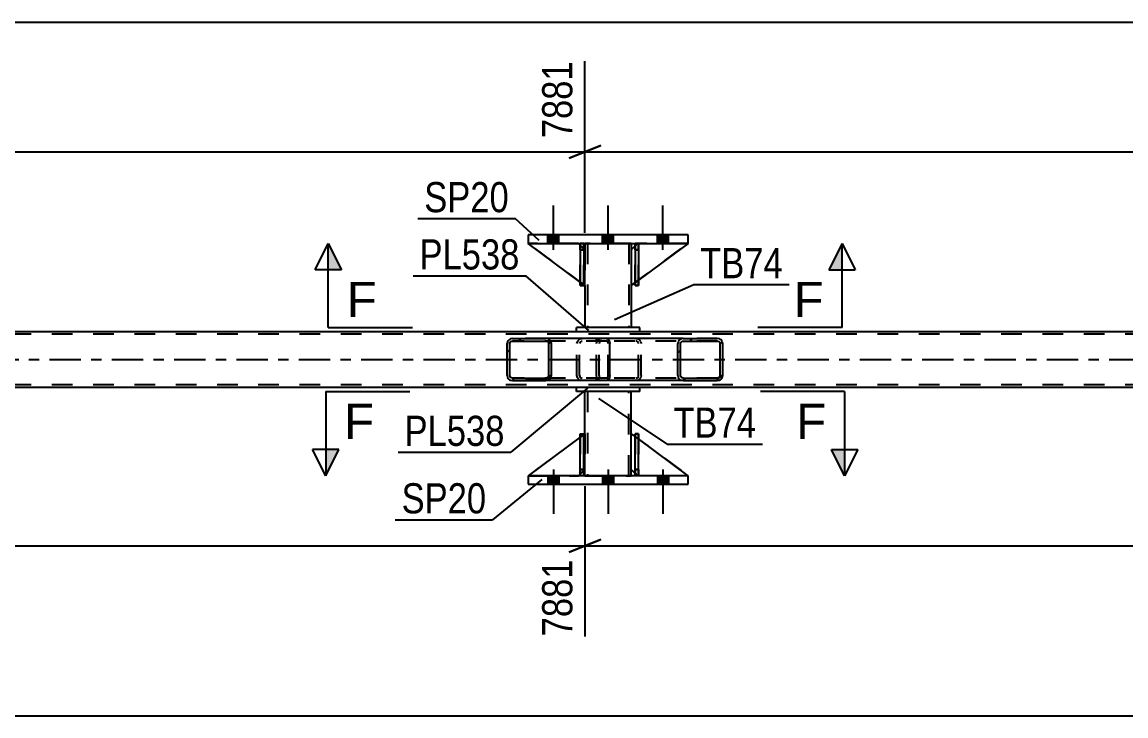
# Model space of a CAD drawing. Header units: millimetres. Extents: x 0 to 841, y 0 to 594.
# Drawn here: x 274.8 to 379.7, y 208.5 to 274.5 of the extents above; entities that cross this region are included whole.
import ezdxf

# ---------------------------------------------------------------- set-up
doc = ezdxf.new("R2010")
doc.units = ezdxf.units.MM
doc.linetypes.add('DXK_LINE_DOT2', pattern=[3.9198, 1.9599, -1.9599])
doc.linetypes.add('DXK_LINE_DOT3', pattern=[5.9187, 2.979, -0.9799, 0.9799, -0.9799])
doc.styles.add('Arial', font='ARIAL.TTF', dxfattribs={"height": 0.2})
doc.styles.add('Arial Narrow', font='ARIALN.TTF', dxfattribs={"height": 0.2})

# ---------------------------------------------------------------- blocks, each defined once
blk = doc.blocks.new('Part-318885124-5332 - 5144')
at = {"color": 2, "linetype": 'Continuous'}
for p, q in [((327.86, 231.36), (327.86, 235.36)), ((327.86, 235.36), (328.18, 235.36)), ((328.18, 231.36), (328.18, 235.36)), ((327.86, 231.36), (327.86, 231.36)), ((328.18, 231.36), (327.86, 231.36))]:
    blk.add_line(p, q, dxfattribs=at)
at = {"color": 7, "linetype": 'DXK_LINE_DOT2'}
for p, q in [((327.86, 235.36), (327.86, 231.96)), ((328.18, 231.96), (328.18, 235.36)), ((327.86, 231.96), (327.86, 231.36)), ((327.86, 231.96), (328.18, 231.96)), ((328.18, 231.36), (328.18, 231.96)), ((328.18, 231.36), (328.18, 231.36))]:
    blk.add_line(p, q, dxfattribs=at)
blk = doc.blocks.new('Part-318885124-5340 - 5144')
at = {"linetype": 'Continuous'}
h = blk.add_hatch(dxfattribs=at)
h.set_pattern_fill('', scale=0.7, style=0, pattern_type=0)
h.set_pattern_definition([(45, (341.343, 244.1008), (-1.57154, 1.57154), [])])
h.paths.add_polyline_path([(341.38, 243.92), (341.34, 244.1), (341.23, 244.26), (341.07, 244.36), (340.87, 244.4), (337.64, 244.4), (337.44, 244.36), (337.27, 244.26), (337.16, 244.1), (337.13, 243.92), (337.13, 240.88), (337.16, 240.69), (337.27, 240.54), (337.44, 240.43), (337.64, 240.4), (340.87, 240.4), (341.07, 240.43), (341.23, 240.54), (341.34, 240.69), (341.38, 240.88)])
h.paths.add_polyline_path([(341.11, 240.79), (341.05, 240.71), (340.97, 240.66), (340.87, 240.64), (337.64, 240.64), (337.54, 240.66), (337.46, 240.71), (337.4, 240.79), (337.38, 240.88), (337.38, 243.92), (337.4, 244.01), (337.46, 244.09), (337.54, 244.14), (337.64, 244.16), (340.87, 244.16), (340.97, 244.14), (341.05, 244.09), (341.11, 244.01), (341.13, 243.92), (341.13, 240.88)])
at = {"color": 7, "linetype": 'DXK_LINE_DOT2'}
for p, q in [((329.7, 244.36), (329.9, 244.4)), ((330.38, 244.4), (329.9, 244.4)), ((333.13, 244.4), (333.33, 244.36)), ((340.87, 244.4), (337.64, 244.4)), ((329.39, 243.92), (329.43, 244.1)), ((329.39, 240.88), (329.39, 243.92)), ((329.66, 244.01), (329.64, 243.92)), ((329.64, 240.88), (329.64, 243.92)), ((329.72, 244.09), (329.66, 244.01)), ((329.8, 244.14), (329.72, 244.09)), ((329.9, 244.16), (329.8, 244.14)), ((340.87, 244.16), (329.9, 244.16)), ((333.23, 244.14), (333.13, 244.16)), ((333.31, 244.09), (333.23, 244.14)), ((333.37, 244.01), (333.31, 244.09)), ((333.39, 243.92), (333.37, 244.01)), ((333.39, 240.88), (333.39, 243.92)), ((333.61, 244.1), (333.64, 243.92)), ((333.64, 240.88), (333.64, 243.92)), ((329.43, 240.69), (329.39, 240.88)), ((329.64, 240.88), (329.66, 240.79)), ((329.66, 240.79), (329.72, 240.71)), ((329.9, 240.4), (329.7, 240.43)), ((329.72, 240.71), (329.8, 240.66)), ((329.8, 240.66), (329.9, 240.64)), ((340.87, 240.64), (329.9, 240.64)), ((330.38, 240.4), (329.9, 240.4)), ((333.13, 240.64), (333.23, 240.66)), ((333.33, 240.43), (333.13, 240.4)), ((333.23, 240.66), (333.31, 240.71)), ((333.31, 240.71), (333.37, 240.79)), ((333.37, 240.79), (333.39, 240.88)), ((333.64, 240.88), (333.61, 240.69)), ((337.64, 240.4), (340.87, 240.4))]:
    blk.add_line(p, q, dxfattribs=at)
at = {"color": 2, "linetype": 'Continuous'}
for p, q in [((337.64, 244.4), (330.38, 244.4)), ((337.64, 244.4), (337.44, 244.36)), ((337.64, 244.4), (340.87, 244.4)), ((341.07, 244.36), (340.87, 244.4)), ((337.16, 244.1), (337.13, 243.92)), ((337.13, 240.88), (337.13, 243.92)), ((337.38, 243.92), (337.4, 244.01)), ((337.38, 240.88), (337.38, 243.92)), ((337.4, 244.01), (337.46, 244.09)), ((337.46, 244.09), (337.54, 244.14)), ((337.54, 244.14), (337.64, 244.16)), ((337.64, 244.16), (340.87, 244.16)), ((340.87, 244.16), (340.97, 244.14)), ((340.97, 244.14), (341.05, 244.09)), ((341.05, 244.09), (341.11, 244.01)), ((341.11, 244.01), (341.13, 243.92)), ((341.13, 240.88), (341.13, 243.92)), ((341.38, 243.92), (341.34, 244.1)), ((341.38, 240.88), (341.38, 243.92)), ((337.64, 240.4), (330.38, 240.4)), ((337.13, 240.88), (337.16, 240.69)), ((337.4, 240.79), (337.38, 240.88)), ((337.46, 240.71), (337.4, 240.79)), ((337.44, 240.43), (337.64, 240.4)), ((337.54, 240.66), (337.46, 240.71)), ((337.64, 240.64), (337.54, 240.66)), ((337.64, 240.64), (340.87, 240.64)), ((337.64, 240.4), (340.87, 240.4)), ((340.97, 240.66), (340.87, 240.64)), ((340.87, 240.4), (341.07, 240.43)), ((341.05, 240.71), (340.97, 240.66)), ((341.11, 240.79), (341.05, 240.71)), ((341.13, 240.88), (341.11, 240.79)), ((341.34, 240.69), (341.38, 240.88))]:
    blk.add_line(p, q, dxfattribs=at)
at = {"color": 7, "linetype": 'DXK_LINE_DOT2'}
for centre, start, end in [((329.88, 243.9), 110.7583, 155.68), ((333.15, 243.9), 24.32, 69.2417), ((329.88, 240.9), 204.32, 249.2417), ((333.15, 240.9), 290.7583, 335.68)]:
    blk.add_arc(centre, 0.496, start, end, dxfattribs=at)
at = {"color": 2, "linetype": 'Continuous'}
for centre, start, end in [((337.62, 243.9), 110.7583, 155.68), ((340.89, 243.9), 24.32, 69.2417), ((337.62, 240.9), 204.32, 249.2417), ((340.89, 240.9), 290.7583, 335.68)]:
    blk.add_arc(centre, 0.496, start, end, dxfattribs=at)
blk = doc.blocks.new('Bolt-318885124-5212 - 5144')
at = {"linetype": 'Continuous'}
for points in [[(325.82, 231.36), (324.78, 231.36), (324.78, 230.56), (325.82, 230.56)], [(325.82, 231.36), (324.78, 231.36), (324.78, 230.56), (325.82, 230.56)], [(325.82, 231.36), (324.78, 231.36), (324.78, 230.56), (325.82, 230.56)], [(331.02, 231.36), (329.98, 231.36), (329.98, 230.56), (331.02, 230.56)], [(331.02, 231.36), (329.98, 231.36), (329.98, 230.56), (331.02, 230.56)], [(336.22, 231.36), (335.18, 231.36), (335.18, 230.56), (336.22, 230.56)], [(336.22, 231.36), (335.18, 231.36), (335.18, 230.56), (336.22, 230.56)], [(336.22, 231.36), (335.18, 231.36), (335.18, 230.56), (336.22, 230.56)]]:
    blk.add_hatch(color=1, dxfattribs=at).paths.add_polyline_path(points)
at = {"color": 1, "linetype": 'Continuous'}
for p, q in [((325.3, 231.96), (325.3, 227.76)), ((325.3, 231.96), (325.3, 227.76)), ((325.3, 231.96), (325.3, 227.76)), ((330.5, 231.96), (330.5, 227.76)), ((330.5, 231.96), (330.5, 227.76)), ((335.7, 231.96), (335.7, 227.76)), ((335.7, 231.96), (335.7, 227.76)), ((335.7, 231.96), (335.7, 227.76)), ((324.78, 231.36), (324.78, 230.56)), ((324.78, 231.36), (324.78, 230.56)), ((324.78, 231.36), (324.78, 230.56)), ((325.82, 231.36), (325.82, 230.56)), ((325.82, 231.36), (325.82, 230.56)), ((325.82, 231.36), (325.82, 230.56)), ((329.98, 231.36), (329.98, 230.56)), ((329.98, 231.36), (329.98, 230.56)), ((331.02, 231.36), (331.02, 230.56)), ((331.02, 231.36), (331.02, 230.56)), ((335.18, 231.36), (335.18, 230.56)), ((335.18, 231.36), (335.18, 230.56)), ((335.18, 231.36), (335.18, 230.56)), ((336.22, 231.36), (336.22, 230.56)), ((336.22, 231.36), (336.22, 230.56)), ((336.22, 231.36), (336.22, 230.56))]:
    blk.add_line(p, q, dxfattribs=at)
blk = doc.blocks.new('Bolt-318885124-5213 - 5144')
at = {"linetype": 'Continuous'}
for points in [[(324.78, 253.44), (325.82, 253.44), (325.82, 254.24), (324.78, 254.24)], [(324.78, 253.44), (325.82, 253.44), (325.82, 254.24), (324.78, 254.24)], [(324.78, 253.44), (325.82, 253.44), (325.82, 254.24), (324.78, 254.24)], [(329.98, 253.44), (331.02, 253.44), (331.02, 254.24), (329.98, 254.24)], [(329.98, 253.44), (331.02, 253.44), (331.02, 254.24), (329.98, 254.24)], [(335.18, 253.44), (336.22, 253.44), (336.22, 254.24), (335.18, 254.24)], [(335.18, 253.44), (336.22, 253.44), (336.22, 254.24), (335.18, 254.24)], [(335.18, 253.44), (336.22, 253.44), (336.22, 254.24), (335.18, 254.24)]]:
    blk.add_hatch(color=1, dxfattribs=at).paths.add_polyline_path(points)
at = {"color": 1, "linetype": 'Continuous'}
for p, q in [((325.3, 252.84), (325.3, 257.04)), ((325.3, 252.84), (325.3, 257.04)), ((325.3, 252.84), (325.3, 257.04)), ((330.5, 252.84), (330.5, 257.04)), ((330.5, 252.84), (330.5, 257.04)), ((335.7, 252.84), (335.7, 257.04)), ((335.7, 252.84), (335.7, 257.04)), ((335.7, 252.84), (335.7, 257.04)), ((324.78, 253.44), (324.78, 254.24)), ((324.78, 253.44), (324.78, 254.24)), ((324.78, 253.44), (324.78, 254.24)), ((325.82, 253.44), (325.82, 254.24)), ((325.82, 253.44), (325.82, 254.24)), ((325.82, 253.44), (325.82, 254.24)), ((329.98, 253.44), (329.98, 254.24)), ((329.98, 253.44), (329.98, 254.24)), ((331.02, 253.44), (331.02, 254.24)), ((331.02, 253.44), (331.02, 254.24)), ((335.18, 253.44), (335.18, 254.24)), ((335.18, 253.44), (335.18, 254.24)), ((335.18, 253.44), (335.18, 254.24)), ((336.22, 253.44), (336.22, 254.24)), ((336.22, 253.44), (336.22, 254.24)), ((336.22, 253.44), (336.22, 254.24))]:
    blk.add_line(p, q, dxfattribs=at)
blk = doc.blocks.new('Part-318885124-5225 - 5144')
at = {"color": 7, "linetype": 'DXK_LINE_DOT2'}
for p, q in [((726.5, 244.8), (64.39, 244.8)), ((333.5, 245.04), (327.5, 245.04)), ((726.5, 240), (64.39, 240)), ((333.5, 239.76), (327.5, 239.76))]:
    blk.add_line(p, q, dxfattribs=at)
at = {"color": 2, "linetype": 'Continuous'}
for p, q in [((327.5, 245.04), (163.24, 245.04)), ((582.91, 245.04), (333.5, 245.04)), ((327.5, 239.76), (163.24, 239.76)), ((582.91, 239.76), (333.5, 239.76))]:
    blk.add_line(p, q, dxfattribs=at)
at = {"color": 7, "linetype": 'DXK_LINE_DOT3'}
blk.add_line((64.39, 242.4), (726.5, 242.4), dxfattribs=at)
blk = doc.blocks.new('Part-318885124-5328 - 5144')
at = {"color": 7, "linetype": 'DXK_LINE_DOT2'}
for p, q in [((332.7, 231.96), (332.7, 235.36)), ((332.7, 235.36), (338.1, 231.36)), ((333.3, 231.36), (332.7, 231.96)), ((338.1, 231.36), (333.3, 231.36))]:
    blk.add_line(p, q, dxfattribs=at)
blk = doc.blocks.new('Part-318885124-5331 - 5144')
at = {"color": 2, "linetype": 'Continuous'}
for p, q in [((333.06, 231.36), (333.06, 235.36)), ((333.06, 235.36), (333.38, 235.36)), ((333.38, 231.36), (333.38, 235.36)), ((333.06, 231.36), (333.06, 231.36)), ((333.38, 231.36), (333.06, 231.36))]:
    blk.add_line(p, q, dxfattribs=at)
at = {"color": 7, "linetype": 'DXK_LINE_DOT2'}
for p, q in [((333.06, 235.36), (333.06, 231.96)), ((333.38, 231.96), (333.38, 235.36)), ((333.06, 231.96), (333.06, 231.36)), ((333.06, 231.96), (333.38, 231.96)), ((333.38, 231.36), (333.38, 231.96)), ((333.38, 231.36), (333.38, 231.36))]:
    blk.add_line(p, q, dxfattribs=at)
blk = doc.blocks.new('Part-318885124-5436 - 5144')
at = {"color": 7, "linetype": 'DXK_LINE_DOT2'}
for p, q in [((333.06, 252.84), (333.06, 253.44)), ((333.06, 253.44), (333.06, 253.44)), ((333.06, 253.44), (333.06, 249.44)), ((333.38, 253.44), (333.06, 253.44)), ((333.06, 249.44), (333.06, 252.84)), ((333.06, 252.84), (333.38, 252.84)), ((333.38, 252.84), (333.38, 253.44)), ((333.38, 249.44), (333.38, 253.44)), ((333.38, 252.84), (333.38, 249.44)), ((333.06, 249.44), (333.38, 249.44))]:
    blk.add_line(p, q, dxfattribs=at)
blk = doc.blocks.new('Part-318885124-5424 - 5144')
at = {"color": 2, "linetype": 'Continuous'}
for p, q in [((333.5, 245.44), (327.5, 245.44)), ((327.5, 245.04), (327.5, 245.44)), ((333.5, 245.04), (333.5, 245.44)), ((333.5, 245.04), (327.5, 245.04))]:
    blk.add_line(p, q, dxfattribs=at)
blk = doc.blocks.new('Part-318885124-5442 - 5144')
at = {"color": 2, "linetype": 'Continuous'}
for p, q in [((333.06, 253.19), (332.7, 252.84)), ((332.7, 252.84), (332.7, 249.44)), ((338.1, 253.44), (333.38, 249.94)), ((333.06, 249.7), (332.7, 249.44))]:
    blk.add_line(p, q, dxfattribs=at)
at = {"color": 7, "linetype": 'DXK_LINE_DOT2'}
for p, q in [((333.3, 253.44), (333.06, 253.19)), ((338.1, 253.44), (333.3, 253.44)), ((333.38, 249.94), (333.06, 249.7))]:
    blk.add_line(p, q, dxfattribs=at)
blk = doc.blocks.new('Part-318885124-5321 - 5144')
at = {"color": 2, "linetype": 'Continuous'}
for p, q in [((322.9, 231.36), (322.9, 230.56)), ((338.1, 231.36), (322.9, 231.36)), ((338.1, 230.56), (338.1, 231.36)), ((322.9, 230.56), (338.1, 230.56))]:
    blk.add_line(p, q, dxfattribs=at)
blk = doc.blocks.new('Part-318885124-5326 - 5144')
at = {"color": 2, "linetype": 'Continuous'}
for p, q in [((338.1, 254.24), (322.9, 254.24)), ((322.9, 254.24), (322.9, 253.44)), ((338.1, 253.44), (338.1, 254.24)), ((322.9, 253.44), (338.1, 253.44))]:
    blk.add_line(p, q, dxfattribs=at)
blk = doc.blocks.new('Part-318885124-5440 - 5144')
at = {"color": 2, "linetype": 'Continuous'}
for p, q in [((327.86, 249.77), (322.9, 253.44)), ((327.86, 253.28), (327.7, 253.44)), ((328.3, 252.84), (328.18, 252.96)), ((328.3, 252.84), (328.3, 252.84)), ((328.3, 249.44), (328.3, 252.84)), ((328.18, 249.53), (328.3, 249.44)), ((328.3, 249.44), (328.3, 249.44))]:
    blk.add_line(p, q, dxfattribs=at)
at = {"color": 7, "linetype": 'DXK_LINE_DOT2'}
for p, q in [((327.7, 253.44), (322.9, 253.44)), ((327.7, 253.44), (328.3, 252.84)), ((328.18, 252.96), (327.86, 253.28)), ((328.3, 252.84), (328.3, 249.44)), ((328.18, 249.53), (327.86, 249.77))]:
    blk.add_line(p, q, dxfattribs=at)
blk = doc.blocks.new('Part-318885124-5327 - 5144')
at = {"color": 2, "linetype": 'Continuous'}
for p, q in [((332.7, 231.96), (332.7, 235.36)), ((333.06, 235.09), (332.7, 235.36)), ((338.1, 231.36), (333.38, 234.86)), ((333.06, 231.6), (332.7, 231.96))]:
    blk.add_line(p, q, dxfattribs=at)
at = {"color": 7, "linetype": 'DXK_LINE_DOT2'}
for p, q in [((333.38, 234.86), (333.06, 235.09)), ((333.3, 231.36), (333.06, 231.6)), ((338.1, 231.36), (333.3, 231.36)), ((338.1, 231.36), (338.1, 231.36)), ((338.1, 231.36), (338.1, 231.36))]:
    blk.add_line(p, q, dxfattribs=at)
blk = doc.blocks.new('Part-318885124-5329 - 5144')
at = {"color": 2, "linetype": 'Continuous'}
for p, q in [((327.86, 235.03), (322.9, 231.36)), ((328.3, 235.36), (328.18, 235.26)), ((328.3, 231.96), (328.3, 235.36)), ((328.3, 231.96), (328.18, 231.83)), ((328.3, 231.96), (328.3, 231.96)), ((327.86, 231.51), (327.7, 231.36))]:
    blk.add_line(p, q, dxfattribs=at)
at = {"color": 7, "linetype": 'DXK_LINE_DOT2'}
for p, q in [((328.18, 235.26), (327.86, 235.03)), ((328.3, 231.96), (328.3, 235.36)), ((328.3, 231.96), (327.7, 231.36)), ((328.18, 231.83), (327.86, 231.51)), ((322.9, 231.36), (327.7, 231.36))]:
    blk.add_line(p, q, dxfattribs=at)
blk = doc.blocks.new('Part-318885124-5330 - 5144')
at = {"color": 7, "linetype": 'DXK_LINE_DOT2'}
for p, q in [((328.3, 235.36), (322.9, 231.36)), ((328.3, 231.96), (328.3, 235.36)), ((328.3, 235.36), (328.3, 231.96)), ((327.7, 231.36), (328.3, 231.96)), ((328.3, 231.96), (327.7, 231.36)), ((328.3, 231.96), (328.3, 231.96)), ((322.9, 231.36), (327.7, 231.36))]:
    blk.add_line(p, q, dxfattribs=at)
blk = doc.blocks.new('Part-318885124-5333 - 5144')
at = {"color": 7, "linetype": 'DXK_LINE_DOT2'}
for p, q in [((333.38, 235.36), (333.06, 235.36)), ((333.06, 231.96), (333.06, 235.36)), ((333.06, 235.36), (333.06, 231.36)), ((333.38, 235.36), (333.38, 231.96)), ((333.38, 231.36), (333.38, 235.36)), ((333.38, 231.96), (333.06, 231.96)), ((333.06, 231.36), (333.06, 231.96)), ((333.38, 231.96), (333.38, 231.36)), ((333.38, 231.36), (333.06, 231.36)), ((333.38, 231.36), (333.38, 231.36))]:
    blk.add_line(p, q, dxfattribs=at)
blk = doc.blocks.new('Part-318885124-5339 - 5144')
at = {"linetype": 'Continuous'}
h = blk.add_hatch(dxfattribs=at)
h.set_pattern_fill('', scale=0.7, style=0, pattern_type=0)
h.set_pattern_definition([(45, (325.0687, 244.1008), (-1.57154, 1.57154), [])])
h.paths.add_polyline_path([(325.11, 243.92), (325.07, 244.1), (324.96, 244.26), (324.8, 244.36), (324.6, 244.4), (321.42, 244.4), (321.23, 244.36), (321.06, 244.26), (320.96, 244.1), (320.92, 243.92), (320.92, 240.88), (320.96, 240.69), (321.06, 240.54), (321.23, 240.43), (321.42, 240.4), (324.6, 240.4), (324.8, 240.43), (324.96, 240.54), (325.07, 240.69), (325.11, 240.88)])
h.paths.add_polyline_path([(324.84, 240.79), (324.78, 240.71), (324.7, 240.66), (324.6, 240.64), (321.42, 240.64), (321.32, 240.66), (321.24, 240.71), (321.19, 240.79), (321.17, 240.88), (321.17, 243.92), (321.19, 244.01), (321.24, 244.09), (321.32, 244.14), (321.42, 244.16), (324.6, 244.16), (324.7, 244.14), (324.78, 244.09), (324.84, 244.01), (324.86, 243.92), (324.86, 240.88)])
at = {"color": 2, "linetype": 'Continuous'}
for p, q in [((321.42, 244.4), (321.23, 244.36)), ((321.42, 244.4), (324.6, 244.4)), ((330.38, 244.4), (324.6, 244.4)), ((324.8, 244.36), (324.6, 244.4)), ((330.38, 244.4), (330.48, 244.36)), ((330.48, 244.36), (330.57, 244.26)), ((330.57, 244.26), (330.63, 244.1)), ((320.96, 244.1), (320.92, 243.92)), ((320.92, 240.88), (320.92, 243.92)), ((321.17, 243.92), (321.19, 244.01)), ((321.17, 240.88), (321.17, 243.92)), ((321.19, 244.01), (321.24, 244.09)), ((321.24, 244.09), (321.32, 244.14)), ((321.32, 244.14), (321.42, 244.16)), ((321.42, 244.16), (324.6, 244.16)), ((324.6, 244.16), (324.7, 244.14)), ((324.7, 244.14), (324.78, 244.09)), ((324.78, 244.09), (324.84, 244.01)), ((324.84, 244.01), (324.86, 243.92)), ((324.86, 240.88), (324.86, 243.92)), ((325.11, 243.92), (325.07, 244.1)), ((325.11, 240.88), (325.11, 243.92)), ((330.63, 244.1), (330.65, 243.92)), ((330.65, 240.88), (330.65, 243.92)), ((320.92, 240.88), (320.96, 240.69)), ((321.19, 240.79), (321.17, 240.88)), ((321.24, 240.71), (321.19, 240.79)), ((321.23, 240.43), (321.42, 240.4)), ((321.32, 240.66), (321.24, 240.71)), ((321.42, 240.64), (321.32, 240.66)), ((321.42, 240.64), (324.6, 240.64)), ((321.42, 240.4), (324.6, 240.4)), ((324.7, 240.66), (324.6, 240.64)), ((324.6, 240.4), (324.8, 240.43)), ((330.38, 240.4), (324.6, 240.4)), ((324.78, 240.71), (324.7, 240.66)), ((324.84, 240.79), (324.78, 240.71)), ((324.86, 240.88), (324.84, 240.79)), ((325.07, 240.69), (325.11, 240.88)), ((330.48, 240.43), (330.38, 240.4)), ((330.57, 240.54), (330.48, 240.43)), ((330.63, 240.69), (330.57, 240.54)), ((330.65, 240.88), (330.63, 240.69))]:
    blk.add_line(p, q, dxfattribs=at)
at = {"color": 7, "linetype": 'DXK_LINE_DOT2'}
for p, q in [((324.6, 244.4), (321.42, 244.4)), ((327.85, 244.36), (328.05, 244.4)), ((329.39, 244.16), (329.39, 244.4)), ((330.38, 244.16), (321.42, 244.16)), ((327.54, 243.92), (327.58, 244.1)), ((327.54, 240.88), (327.54, 243.92)), ((327.81, 244.01), (327.79, 243.92)), ((327.79, 240.88), (327.79, 243.92)), ((327.87, 244.09), (327.81, 244.01)), ((327.87, 244.09), (327.89, 244.1)), ((327.89, 244.1), (327.95, 244.14)), ((327.95, 244.14), (328.05, 244.16)), ((330.43, 244.14), (330.38, 244.16)), ((330.48, 244.09), (330.43, 244.14)), ((330.51, 244.01), (330.48, 244.09)), ((330.52, 243.92), (330.51, 244.01)), ((330.52, 240.88), (330.52, 243.92)), ((330.38, 240.64), (321.42, 240.64)), ((324.6, 240.4), (321.42, 240.4)), ((327.58, 240.69), (327.54, 240.88)), ((327.79, 240.88), (327.81, 240.79)), ((327.81, 240.79), (327.87, 240.71)), ((328.05, 240.4), (327.85, 240.43)), ((327.87, 240.71), (327.89, 240.69)), ((327.89, 240.69), (327.95, 240.66)), ((327.95, 240.66), (328.05, 240.64)), ((329.39, 240.4), (329.39, 240.64)), ((330.38, 240.64), (330.43, 240.66)), ((330.43, 240.66), (330.48, 240.71)), ((330.48, 240.71), (330.51, 240.79)), ((330.51, 240.79), (330.52, 240.88))]:
    blk.add_line(p, q, dxfattribs=at)
at = {"color": 2, "linetype": 'Continuous'}
for centre, start, end in [((321.41, 243.9), 111.1941, 156.1506), ((324.62, 243.9), 23.8494, 68.8059), ((321.41, 240.89), 203.8494, 248.8059), ((324.62, 240.89), 291.1941, 336.1506)]:
    blk.add_arc(centre, 0.492, start, end, dxfattribs=at)
at = {"color": 7, "linetype": 'DXK_LINE_DOT2'}
for centre, start, end in [((328.03, 243.9), 111.1941, 156.1506), ((328.03, 240.89), 203.8494, 248.8059)]:
    blk.add_arc(centre, 0.492, start, end, dxfattribs=at)
blk = doc.blocks.new('Part-318885124-5419 - 5144')
at = {"color": 2, "linetype": 'Continuous'}
for p, q in [((328.3, 253.44), (328.3, 252.84)), ((332.7, 253.44), (332.7, 252.84)), ((328.3, 249.44), (328.3, 245.44)), ((332.7, 249.44), (332.7, 245.44))]:
    blk.add_line(p, q, dxfattribs=at)
at = {"color": 7, "linetype": 'DXK_LINE_DOT2'}
for p, q in [((332.7, 253.44), (328.3, 253.44)), ((328.3, 252.84), (328.3, 249.44)), ((328.54, 253.44), (328.54, 245.44)), ((332.46, 253.44), (332.46, 245.44)), ((332.7, 252.84), (332.7, 249.44)), ((332.7, 245.44), (328.3, 245.44))]:
    blk.add_line(p, q, dxfattribs=at)
blk = doc.blocks.new('Part-318885124-5429 - 5144')
at = {"color": 2, "linetype": 'Continuous'}
for p, q in [((333.5, 239.76), (327.5, 239.76)), ((327.5, 239.36), (327.5, 239.76)), ((333.5, 239.36), (327.5, 239.36)), ((333.5, 239.36), (333.5, 239.76))]:
    blk.add_line(p, q, dxfattribs=at)
blk = doc.blocks.new('Part-318885124-5434 - 5144')
at = {"color": 2, "linetype": 'Continuous'}
for p, q in [((328.3, 235.36), (328.3, 239.36)), ((332.7, 235.36), (332.7, 239.36)), ((328.3, 231.36), (328.3, 231.96)), ((332.7, 231.36), (332.7, 231.96))]:
    blk.add_line(p, q, dxfattribs=at)
at = {"color": 7, "linetype": 'DXK_LINE_DOT2'}
for p, q in [((332.7, 239.36), (328.3, 239.36)), ((328.54, 239.36), (328.54, 231.36)), ((332.46, 231.36), (332.46, 239.36)), ((328.3, 231.96), (328.3, 235.36)), ((332.7, 231.96), (332.7, 235.36)), ((328.3, 231.36), (332.7, 231.36))]:
    blk.add_line(p, q, dxfattribs=at)
blk = doc.blocks.new('Part-318885124-5435 - 5144')
at = {"color": 7, "linetype": 'DXK_LINE_DOT2'}
for p, q in [((327.86, 252.84), (327.86, 253.44)), ((327.86, 253.44), (327.86, 253.44)), ((327.86, 253.44), (327.86, 249.44)), ((328.18, 253.44), (327.86, 253.44)), ((327.86, 249.44), (327.86, 252.84)), ((327.86, 252.84), (328.18, 252.84)), ((328.18, 252.84), (328.18, 253.44)), ((328.18, 249.44), (328.18, 253.44)), ((328.18, 252.84), (328.18, 249.44)), ((327.86, 249.44), (328.18, 249.44))]:
    blk.add_line(p, q, dxfattribs=at)
blk = doc.blocks.new('Part-318885124-5437 - 5144')
at = {"color": 2, "linetype": 'Continuous'}
for p, q in [((328.18, 253.44), (327.86, 253.44)), ((327.86, 253.44), (327.86, 249.44)), ((328.18, 253.44), (328.18, 253.44)), ((328.18, 253.44), (328.18, 249.44)), ((328.18, 249.44), (327.86, 249.44))]:
    blk.add_line(p, q, dxfattribs=at)
at = {"color": 7, "linetype": 'DXK_LINE_DOT2'}
for p, q in [((327.86, 252.84), (327.86, 253.44)), ((328.18, 252.84), (327.86, 252.84)), ((327.86, 252.84), (327.86, 249.44)), ((328.18, 252.84), (328.18, 253.44)), ((328.18, 253.44), (328.18, 253.44)), ((328.18, 249.44), (328.18, 252.84))]:
    blk.add_line(p, q, dxfattribs=at)
blk = doc.blocks.new('Part-318885124-5438 - 5144')
at = {"color": 2, "linetype": 'Continuous'}
for p, q in [((333.38, 253.44), (333.06, 253.44)), ((333.06, 253.44), (333.06, 249.44)), ((333.38, 253.44), (333.38, 253.44)), ((333.38, 253.44), (333.38, 249.44)), ((333.38, 249.44), (333.06, 249.44))]:
    blk.add_line(p, q, dxfattribs=at)
at = {"color": 7, "linetype": 'DXK_LINE_DOT2'}
for p, q in [((333.06, 252.84), (333.06, 253.44)), ((333.38, 252.84), (333.06, 252.84)), ((333.06, 252.84), (333.06, 249.44)), ((333.38, 252.84), (333.38, 253.44)), ((333.38, 253.44), (333.38, 253.44)), ((333.38, 249.44), (333.38, 252.84))]:
    blk.add_line(p, q, dxfattribs=at)
blk = doc.blocks.new('Part-318885124-5439 - 5144')
at = {"color": 7, "linetype": 'DXK_LINE_DOT2'}
for p, q in [((328.3, 249.44), (322.9, 253.44)), ((322.9, 253.44), (327.7, 253.44)), ((327.7, 253.44), (328.3, 252.84)), ((328.3, 252.84), (327.7, 253.44)), ((328.3, 252.84), (328.3, 249.44)), ((328.3, 252.84), (328.3, 252.84)), ((328.3, 252.84), (328.3, 249.44))]:
    blk.add_line(p, q, dxfattribs=at)
blk = doc.blocks.new('Part-318885124-5441 - 5144')
at = {"color": 7, "linetype": 'DXK_LINE_DOT2'}
for p, q in [((333.3, 253.44), (332.7, 252.84)), ((332.7, 249.44), (338.1, 253.44)), ((332.7, 252.84), (332.7, 249.44)), ((338.1, 253.44), (333.3, 253.44))]:
    blk.add_line(p, q, dxfattribs=at)
blk = doc.blocks.new('Part-318885124-5443 - 5144')
at = {"color": 7, "linetype": 'DXK_LINE_DOT2'}
for p, q in [((327.86, 235.36), (328.18, 235.36)), ((327.86, 231.96), (327.86, 235.36)), ((327.86, 235.36), (327.86, 231.36)), ((328.18, 235.36), (328.18, 231.96)), ((328.18, 231.36), (328.18, 235.26)), ((328.18, 231.96), (327.86, 231.96)), ((327.86, 231.36), (327.86, 231.96)), ((328.18, 231.96), (328.18, 231.36)), ((328.18, 231.36), (327.86, 231.36)), ((328.18, 231.36), (328.18, 231.36))]:
    blk.add_line(p, q, dxfattribs=at)
blk = doc.blocks.new('StraightDimension-318885124-5457 - 5144')
at = {"color": 7, "linetype": 'Continuous'}
for p, q in [((328.3, 254.44), (328.3, 270.74)), ((158.04, 262.13), (328.3, 262.13)), ((326.8, 261.53), (329.8, 262.73))]:
    blk.add_line(p, q, dxfattribs=at)
at = {"color": 0, "linetype": 'Continuous'}
blk.add_wipeout([(327.7, 271.34), (323.5, 271.34), (323.5, 262.83), (327.7, 262.83)], dxfattribs=at)
at = {"color": 3, "linetype": 'Continuous', "style": 'Arial Narrow'}
blk.add_text('7881', height=2.863, rotation=90.0002, dxfattribs=at).set_placement((327.1, 263.43))
blk = doc.blocks.new('StraightDimension-318885124-5465 - 5144')
at = {"color": 7, "linetype": 'Continuous'}
for p, q in [((328.3, 254.44), (328.3, 270.74)), ((329.8, 262.73), (326.8, 261.53)), ((328.3, 262.13), (583.71, 262.13))]:
    blk.add_line(p, q, dxfattribs=at)
blk = doc.blocks.new('StraightDimension-318885124-5480 - 5144')
at = {"color": 7, "linetype": 'Continuous'}
blk.add_line((53.53, 208.55), (737.36, 208.55), dxfattribs=at)
blk = doc.blocks.new('StraightDimension-318885124-5606 - 5144')
at = {"color": 7, "linetype": 'Continuous'}
for p, q in [((328.3, 230.36), (328.3, 216.11)), ((158.04, 224.72), (328.3, 224.72)), ((326.8, 224.12), (329.8, 225.32))]:
    blk.add_line(p, q, dxfattribs=at)
at = {"color": 0, "linetype": 'Continuous'}
blk.add_wipeout([(327.7, 224.02), (323.5, 224.02), (323.5, 215.51), (327.7, 215.51)], dxfattribs=at)
at = {"color": 3, "linetype": 'Continuous', "style": 'Arial Narrow'}
blk.add_text('7881', height=2.863, rotation=90.0002, dxfattribs=at).set_placement((327.1, 216.11))
blk = doc.blocks.new('StraightDimension-318885124-5614 - 5144')
at = {"color": 7, "linetype": 'Continuous'}
for p, q in [((328.3, 230.36), (328.3, 216.11)), ((329.8, 225.32), (326.8, 224.12)), ((328.3, 224.72), (583.71, 224.72))]:
    blk.add_line(p, q, dxfattribs=at)
blk = doc.blocks.new('StraightDimension-318885124-16920 - 5144')
at = {"color": 7, "linetype": 'Continuous'}
blk.add_line((54.17, 274.46), (736.72, 274.46), dxfattribs=at)
blk = doc.blocks.new('Mark-318885124-5317 - 5144')
at = {"color": 30, "linetype": 'Continuous'}
for p in [(324.21, 231.01), (310.29, 227.19)]:
    blk.add_line(p, (319.53, 227.19), dxfattribs=at)
at = {"color": 0}
blk.add_wipeout([(318.93, 227.79), (318.93, 230.79), (310.89, 230.79), (310.89, 227.79)], dxfattribs=at)
blk.add_wipeout([(318.93, 227.79), (318.93, 230.79), (310.89, 230.79), (310.89, 227.79)], dxfattribs=at)
at = {"color": 3, "style": 'Arial Narrow'}
blk.add_text('SP20', height=2.863, dxfattribs=at).set_placement((310.89, 227.79))
blk = doc.blocks.new('Mark-318885124-5322 - 5144')
at = {"color": 30, "linetype": 'Continuous'}
for p in [(312.44, 255.8), (323.95, 253.7)]:
    blk.add_line(p, (321.68, 255.8), dxfattribs=at)
at = {"color": 0}
blk.add_wipeout([(321.08, 256.4), (321.08, 259.4), (313.04, 259.4), (313.04, 256.4)], dxfattribs=at)
blk.add_wipeout([(321.08, 256.4), (321.08, 259.4), (313.04, 259.4), (313.04, 256.4)], dxfattribs=at)
at = {"color": 3, "style": 'Arial Narrow'}
blk.add_text('SP20', height=2.863, dxfattribs=at).set_placement((313.04, 256.4))
blk = doc.blocks.new('Mark-318885124-5415 - 5144')
at = {"color": 30, "linetype": 'Continuous'}
for p, q in [((331.11, 246.2), (338.64, 249.53)), ((338.64, 249.53), (347.7, 249.53))]:
    blk.add_line(p, q, dxfattribs=at)
at = {"color": 0}
blk.add_wipeout([(347.1, 250.13), (347.1, 253.13), (339.24, 253.13), (339.24, 250.13)], dxfattribs=at)
blk.add_wipeout([(347.1, 250.13), (347.1, 253.13), (339.24, 253.13), (339.24, 250.13)], dxfattribs=at)
at = {"color": 3, "style": 'Arial Narrow'}
blk.add_text('TB74', height=2.863, dxfattribs=at).set_placement((339.24, 250.13))
blk = doc.blocks.new('Mark-318885124-5420 - 5144')
at = {"color": 30, "linetype": 'Continuous'}
for p in [(311.99, 250.36), (328.68, 245.15)]:
    blk.add_line(p, (322.7, 250.36), dxfattribs=at)
at = {"color": 0}
blk.add_wipeout([(322.1, 250.96), (322.1, 253.96), (312.59, 253.96), (312.59, 250.96)], dxfattribs=at)
blk.add_wipeout([(322.1, 250.96), (322.1, 253.96), (312.59, 253.96), (312.59, 250.96)], dxfattribs=at)
at = {"color": 3, "style": 'Arial Narrow'}
blk.add_text('PL538', height=2.863, dxfattribs=at).set_placement((312.59, 250.96))
blk = doc.blocks.new('Mark-318885124-5425 - 5144')
at = {"color": 30, "linetype": 'Continuous'}
for p in [(328.55, 239.67), (310.57, 233.6)]:
    blk.add_line(p, (321.27, 233.6), dxfattribs=at)
at = {"color": 0}
blk.add_wipeout([(320.67, 234.2), (320.67, 237.2), (311.17, 237.2), (311.17, 234.2)], dxfattribs=at)
blk.add_wipeout([(320.67, 234.2), (320.67, 237.2), (311.17, 237.2), (311.17, 234.2)], dxfattribs=at)
at = {"color": 3, "style": 'Arial Narrow'}
blk.add_text('PL538', height=2.863, dxfattribs=at).set_placement((311.17, 234.2))
blk = doc.blocks.new('Mark-318885124-5430 - 5144')
at = {"color": 30, "linetype": 'Continuous'}
for p, q in [((329.58, 238.69), (336.1, 234.38)), ((336.1, 234.38), (345.15, 234.38))]:
    blk.add_line(p, q, dxfattribs=at)
at = {"color": 0}
blk.add_wipeout([(344.55, 234.98), (344.55, 237.98), (336.7, 237.98), (336.7, 234.98)], dxfattribs=at)
blk.add_wipeout([(344.55, 234.98), (344.55, 237.98), (336.7, 237.98), (336.7, 234.98)], dxfattribs=at)
at = {"color": 3, "style": 'Arial Narrow'}
blk.add_text('TB74', height=2.863, dxfattribs=at).set_placement((336.7, 234.98))
blk = doc.blocks.new('SectionMark-318885124-5628 - 5144')
at = {"linetype": 'Continuous'}
for points in [[(303.68, 233.86), (304.93, 233.86), (303.68, 231.36)], [(351.71, 233.86), (352.96, 233.86), (352.96, 231.36)]]:
    blk.add_hatch(color=6, dxfattribs=at).paths.add_polyline_path(points)
at = {"color": 6, "linetype": 'Continuous'}
for p, q in [((303.68, 239.36), (311.68, 239.36)), ((303.68, 239.36), (303.68, 231.36)), ((352.96, 239.36), (344.96, 239.36)), ((352.96, 239.36), (352.96, 231.36)), ((303.68, 231.36), (302.43, 233.86)), ((304.93, 233.86), (302.43, 233.86)), ((303.68, 231.36), (304.93, 233.86)), ((351.71, 233.86), (354.21, 233.86)), ((352.96, 231.36), (351.71, 233.86)), ((354.21, 233.86), (352.96, 231.36))]:
    blk.add_line(p, q, dxfattribs=at)
at = {"color": 0, "linetype": 'Continuous'}
for points in [[(308.28, 234.86), (308.28, 238.36), (305.43, 238.36), (305.43, 234.86)], [(351.21, 234.86), (351.21, 238.36), (348.36, 238.36), (348.36, 234.86)]]:
    blk.add_wipeout(points, dxfattribs=at)
at = {"color": 3, "linetype": 'Continuous', "style": 'Arial'}
for p in [(305.43, 234.86), (348.36, 234.86)]:
    blk.add_text('F', height=3.34, dxfattribs=at).set_placement(p)
blk = doc.blocks.new('SectionMark-318885124-5634 - 5144')
at = {"linetype": 'Continuous'}
for points in [[(305.18, 250.94), (303.93, 250.94), (303.93, 253.44)], [(352.72, 250.94), (351.47, 250.94), (352.72, 253.44)]]:
    blk.add_hatch(color=6, dxfattribs=at).paths.add_polyline_path(points)
at = {"color": 6, "linetype": 'Continuous'}
for p, q in [((302.68, 250.94), (303.93, 253.44)), ((303.93, 245.44), (303.93, 253.44)), ((303.93, 253.44), (305.18, 250.94)), ((352.72, 253.44), (351.47, 250.94)), ((352.72, 245.44), (352.72, 253.44)), ((352.72, 253.44), (353.97, 250.94)), ((305.18, 250.94), (302.68, 250.94)), ((351.47, 250.94), (353.97, 250.94)), ((303.93, 245.44), (311.93, 245.44)), ((352.72, 245.44), (344.72, 245.44))]:
    blk.add_line(p, q, dxfattribs=at)
at = {"color": 0, "linetype": 'Continuous'}
for points in [[(308.53, 246.44), (308.53, 249.94), (305.68, 249.94), (305.68, 246.44)], [(350.97, 246.44), (350.97, 249.94), (348.12, 249.94), (348.12, 246.44)]]:
    blk.add_wipeout(points, dxfattribs=at)
at = {"color": 3, "linetype": 'Continuous', "style": 'Arial'}
for p in [(305.68, 246.44), (348.12, 246.44)]:
    blk.add_text('F', height=3.34, dxfattribs=at).set_placement(p)

msp = doc.modelspace()

# ---------------------------------------------------------------- block references
for name in ['Bolt-318885124-5213 - 5144', 'Part-318885124-5326 - 5144', 'Part-318885124-5440 - 5144', 'Part-318885124-5439 - 5144', 'Part-318885124-5435 - 5144', 'Part-318885124-5437 - 5144', 'Part-318885124-5419 - 5144', 'Part-318885124-5442 - 5144', 'Part-318885124-5441 - 5144', 'Part-318885124-5436 - 5144', 'Part-318885124-5438 - 5144', 'Part-318885124-5225 - 5144', 'Part-318885124-5424 - 5144', 'Part-318885124-5339 - 5144', 'Part-318885124-5340 - 5144', 'Part-318885124-5429 - 5144', 'Part-318885124-5434 - 5144', 'Part-318885124-5329 - 5144', 'Part-318885124-5330 - 5144', 'Part-318885124-5332 - 5144', 'Part-318885124-5443 - 5144', 'Part-318885124-5328 - 5144', 'Part-318885124-5327 - 5144', 'Part-318885124-5331 - 5144', 'Part-318885124-5333 - 5144', 'Bolt-318885124-5212 - 5144', 'Part-318885124-5321 - 5144']:
    msp.add_blockref(name, (0, 0))

# ---------------------------------------------------------------- next in the draw order: block references
for name in ['StraightDimension-318885124-5457 - 5144', 'StraightDimension-318885124-5480 - 5144']:
    msp.add_blockref(name, (0, 0))

# ---------------------------------------------------------------- next in the draw order: block references
for name in ['StraightDimension-318885124-5465 - 5144', 'Mark-318885124-5425 - 5144', 'Mark-318885124-5430 - 5144', 'StraightDimension-318885124-5606 - 5144']:
    msp.add_blockref(name, (0, 0))

# ---------------------------------------------------------------- next in the draw order: block references
for name in ['StraightDimension-318885124-16920 - 5144', 'Mark-318885124-5317 - 5144', 'StraightDimension-318885124-5614 - 5144']:
    msp.add_blockref(name, (0, 0))

# ---------------------------------------------------------------- next in the draw order: block references
for name in ['Mark-318885124-5322 - 5144', 'Mark-318885124-5415 - 5144', 'SectionMark-318885124-5628 - 5144']:
    msp.add_blockref(name, (0, 0))

# ---------------------------------------------------------------- next in the draw order: block references
msp.add_blockref('Mark-318885124-5420 - 5144', (0, 0))

# ---------------------------------------------------------------- next in the draw order: block references
msp.add_blockref('SectionMark-318885124-5634 - 5144', (0, 0))

doc.saveas('drawing.dxf')
